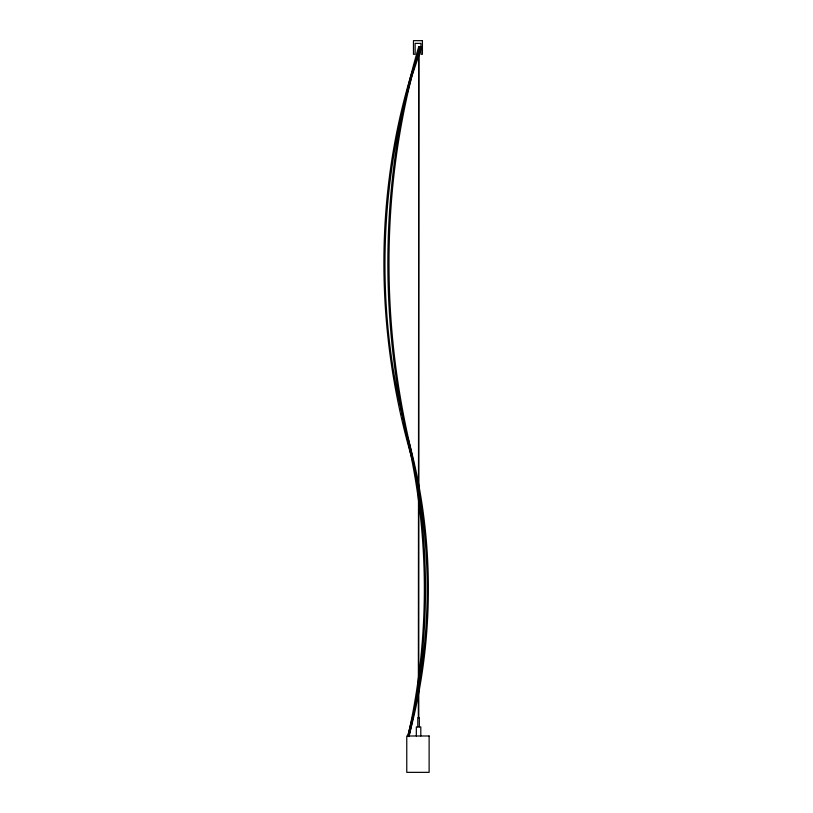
<?xml version="1.0" encoding="UTF-8"?>
<svg xmlns="http://www.w3.org/2000/svg" width="813" height="813" viewBox="0 0 813 813"><rect width="100%" height="100%" fill="white"/><g stroke="black" fill="none" stroke-linecap="round" stroke-linejoin="round"><path stroke-width="1.22" d="M418.725 46.758L419.752 47.266L418.725 46.758C381.023 174.002 378.492 311.074 407.679 440.331C429.813 537.23 429.935 639.181 407.943 736.121M415.392 704.088L415.88 701.67M416.378 699.241C430.331 629.841 430.605 557.82 418.36 488.125M409.02 736.548C431.073 639.353 430.951 537.119 408.766 439.955C379.63 310.993 382.191 174.246 419.752 47.266M407.689 736.182L412.506 717.31M408.756 736.548C435.016 640.034 434.874 536.428 408.461 439.955L407.852 437.536M404.071 104.796L403.096 108.383C378.543 212.569 378.624 322.812 405.098 426.612M404.722 102.397L406.348 96.401M406.998 94.003L411.561 77.235L421.134 48.516M413.329 68.353L420.524 46.758L421.48 47.124M412.526 70.751L410.514 76.798C373.533 201.299 375.952 336.074 412.506 460.382M416.378 478.44L417.618 484.497M420.799 735.989L420.799 726.903L416.327 726.903L416.327 735.989M419.335 726.903L419.335 717.818L417.801 717.818L417.801 726.903M418.776 717.818L418.776 49.288L418.349 717.818M422.414 40.65L413.471 40.65L413.471 54.288L415.138 54.288L415.138 43.374L420.951 43.374L420.951 54.288L422.414 54.288L422.414 40.65M429.122 735.989L406.764 735.989L406.764 772.35L429.122 772.35L429.122 735.989"/></g></svg>
